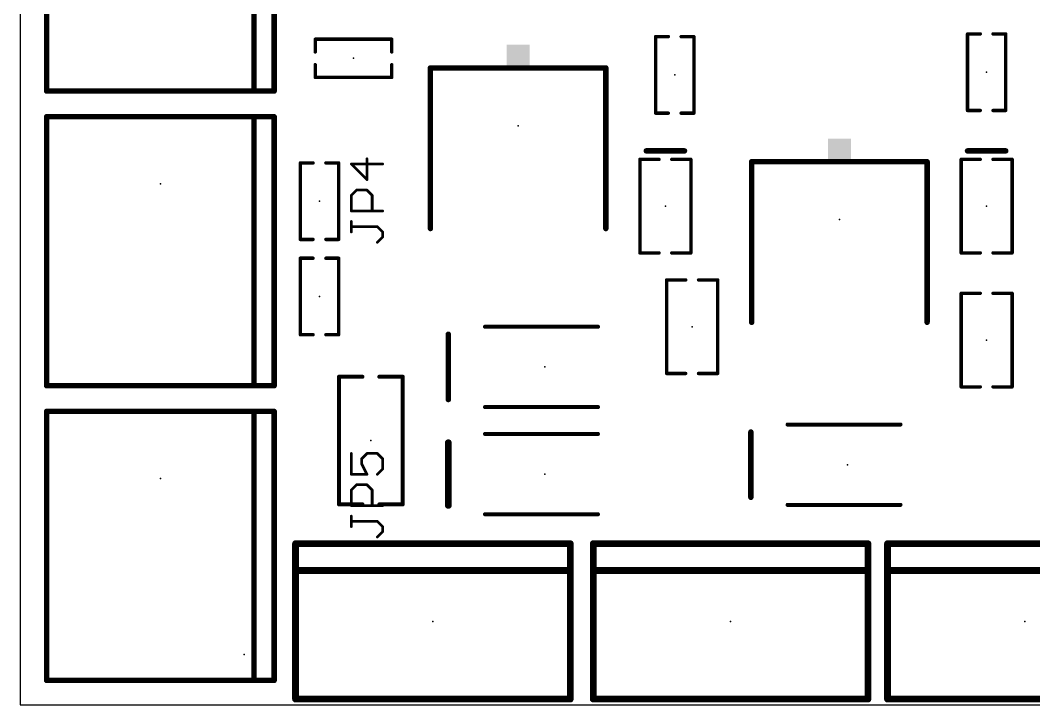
# Model space of a CAD drawing. Extents: x -49 to 146, y -19 to 112.
# Drawn here: x 0 to 37.85, y 0 to 25.55 of the extents above; entities that cross this region are included whole.
import ezdxf

# ---------------------------------------------------------------- set-up
doc = ezdxf.new("R2010")
doc.units = 0
for name, color, linetype in [('20', 7, 'CONTINUOUS'), ('21', 253, 'CONTINUOUS'), ('23', 7, 'CONTINUOUS')]:
    doc.layers.add(name, color=color, linetype=linetype)

# ---------------------------------------------------------------- blocks, each defined once
blk = doc.blocks.new('RECT')
blk.add_solid([(-0.5, -0.5), (0.5, -0.5), (-0.5, 0.5), (0.5, 0.5)])

msp = doc.modelspace()

# ---------------------------------------------------------------- linework, layer by layer
at = {"layer": '20'}
for p, q in [((0, 101.9), (0, 0)), ((0, 0), (146.05, 0))]:
    msp.add_line(p, q, dxfattribs=at)
at = {"layer": '21'}
for points, const_width in [([(0.984, 22.908), (0.984, 32.948)], 0.2032), ([(8.734, 32.948), (8.734, 22.908)], 0.2032), ([(9.484, 32.948), (9.484, 22.908)], 0.2032), ([(24.2069, 24.9398), (23.7306, 24.9398)], 0.127), ([(23.7306, 24.9398), (23.7306, 22.0822)], 0.127), ([(24.6831, 24.9398), (25.1594, 24.9398)], 0.127), ([(25.1594, 24.9398), (25.1594, 22.0822)], 0.127), ([(35.3806, 22.1822), (35.3806, 25.0398)], 0.127), ([(35.3806, 25.0398), (35.8569, 25.0398)], 0.127), ([(36.8094, 25.0398), (36.3331, 25.0398)], 0.127), ([(36.8094, 22.1822), (36.8094, 25.0398)], 0.127), ([(11.0172, 24.3681), (11.0172, 24.8444)], 0.127), ([(11.0172, 24.8444), (13.8748, 24.8444)], 0.127), ([(13.8748, 24.8444), (13.8748, 24.3681)], 0.127), ([(11.0172, 23.8919), (11.0172, 23.4156)], 0.127), ([(13.8748, 23.4156), (13.8748, 23.8919)], 0.127), ([(15.3184, 17.7756), (15.318, 23.77)], 0.2032), ([(15.318, 23.77), (21.872, 23.77)], 0.2032), ([(21.872, 23.77), (21.8716, 17.7756)], 0.2032), ([(11.0172, 23.4156), (13.8748, 23.4156)], 0.127), ([(8.734, 22.908), (0.984, 22.908)], 0.2032), ([(9.484, 22.908), (8.734, 22.908)], 0.2032), ([(0.984, 11.908), (0.984, 21.948)], 0.2032), ([(0.984, 21.948), (8.734, 21.948)], 0.2032), ([(8.734, 21.948), (9.484, 21.948)], 0.2032), ([(8.734, 21.948), (8.734, 11.908)], 0.2032), ([(9.484, 21.948), (9.484, 11.908)], 0.2032), ([(23.7306, 22.0822), (24.2069, 22.0822)], 0.127), ([(25.1594, 22.0822), (24.6831, 22.0822)], 0.127), ([(35.8569, 22.1822), (35.3806, 22.1822)], 0.127), ([(36.3331, 22.1822), (36.8094, 22.1822)], 0.127), ([(24.8094, 20.6748), (23.3806, 20.6748)], 0.2032), ([(36.8094, 20.6748), (35.3806, 20.6748)], 0.2032), ([(10.4616, 17.3672), (10.4616, 20.2248)], 0.127), ([(10.4616, 20.2248), (10.9379, 20.2248)], 0.127), ([(11.8904, 20.2248), (11.4141, 20.2248)], 0.127), ([(11.8904, 17.3672), (11.8904, 20.2248)], 0.127), ([(13.5332, 20.1841), (12.3638, 20.1841)], 0.1016), ([(12.3638, 20.1841), (12.9485, 19.5994)], 0.1016), ([(12.9485, 19.5994), (12.9485, 20.379)], 0.1016), ([(23.1425, 16.8647), (23.1425, 20.3573)], 0.127), ([(23.1425, 20.3573), (23.8569, 20.3573)], 0.127), ([(24.3331, 20.3573), (25.0476, 20.3573)], 0.127), ([(25.0476, 20.3573), (25.0475, 16.8648)], 0.127), ([(27.3184, 14.2756), (27.318, 20.27)], 0.2032), ([(27.318, 20.27), (33.872, 20.27)], 0.2032), ([(33.872, 20.27), (33.8716, 14.2756)], 0.2032), ([(35.1425, 16.8647), (35.1425, 20.3573)], 0.127), ([(35.1425, 20.3573), (35.8569, 20.3573)], 0.127), ([(36.3331, 20.3573), (37.0476, 20.3573)], 0.127), ([(37.0476, 20.3573), (37.0475, 16.8648)], 0.127), ([(12.3638, 19.0147), (12.5587, 19.2096)], 0.1016), ([(12.3638, 18.43), (12.3638, 19.0147)], 0.1016), ([(12.5587, 19.2096), (12.9485, 19.2096)], 0.1016), ([(12.9485, 19.2096), (13.1434, 19.0147)], 0.1016), ([(13.1434, 19.0147), (13.1434, 18.43)], 0.1016), ([(13.5332, 18.43), (12.3638, 18.43)], 0.1016), ([(12.3638, 17.6504), (12.3638, 18.0402)], 0.1016), ([(13.3383, 17.8453), (12.3638, 17.8453)], 0.1016), ([(13.5332, 17.6504), (13.3383, 17.8453)], 0.1016), ([(10.9379, 17.3672), (10.4616, 17.3672)], 0.127), ([(11.4141, 17.3672), (11.8904, 17.3672)], 0.127), ([(13.3383, 17.2606), (13.5332, 17.4555)], 0.1016), ([(13.5332, 17.4555), (13.5332, 17.6504)], 0.1016), ([(10.4616, 13.8112), (10.4616, 16.6688)], 0.127), ([(10.4616, 16.6688), (10.9379, 16.6688)], 0.127), ([(11.8904, 16.6688), (11.4141, 16.6688)], 0.127), ([(11.8904, 13.8112), (11.8904, 16.6688)], 0.127), ([(23.8569, 16.8647), (23.1425, 16.8647)], 0.127), ([(25.0475, 16.8648), (24.3331, 16.8648)], 0.127), ([(35.8569, 16.8647), (35.1425, 16.8647)], 0.127), ([(37.0475, 16.8648), (36.3331, 16.8648)], 0.127), ([(24.1425, 12.3647), (24.1425, 15.8573)], 0.127), ([(24.1425, 15.8573), (24.8569, 15.8573)], 0.127), ([(25.3331, 15.8573), (26.0476, 15.8573)], 0.127), ([(26.0476, 15.8573), (26.0475, 12.3648)], 0.127), ([(35.1425, 11.8647), (35.1425, 15.3573)], 0.127), ([(35.1425, 15.3573), (35.8569, 15.3573)], 0.127), ([(36.3331, 15.3573), (37.0476, 15.3573)], 0.127), ([(37.0476, 15.3573), (37.0475, 11.8648)], 0.127), ([(17.3598, 14.1082), (21.5762, 14.1082)], 0.1524), ([(10.9379, 13.8112), (10.4616, 13.8112)], 0.127), ([(11.4141, 13.8112), (11.8904, 13.8112)], 0.127), ([(15.9882, 13.8302), (15.9882, 11.3918)], 0.2032), ([(11.9044, 7.4797), (11.9044, 12.2423)], 0.1524), ([(11.9044, 12.2423), (12.7775, 12.2423)], 0.1524), ([(13.4125, 12.2423), (14.2856, 12.2423)], 0.1524), ([(14.2856, 12.2423), (14.2856, 7.4797)], 0.1524), ([(24.8569, 12.3647), (24.1425, 12.3647)], 0.127), ([(26.0475, 12.3648), (25.3331, 12.3648)], 0.127), ([(8.734, 11.908), (0.984, 11.908)], 0.2032), ([(9.484, 11.908), (8.734, 11.908)], 0.2032), ([(35.8569, 11.8647), (35.1425, 11.8647)], 0.127), ([(37.0475, 11.8648), (36.3331, 11.8648)], 0.127), ([(0.984, 0.908), (0.984, 10.948)], 0.2032), ([(0.984, 10.948), (8.734, 10.948)], 0.2032), ([(8.734, 10.948), (9.484, 10.948)], 0.2032), ([(8.734, 10.948), (8.734, 0.908)], 0.2032), ([(9.484, 10.948), (9.484, 0.908)], 0.2032), ([(21.5762, 11.1098), (17.3598, 11.1098)], 0.1524), ([(27.2882, 10.1802), (27.2882, 7.7418)], 0.2032), ([(28.6598, 10.4582), (32.8762, 10.4582)], 0.1524), ([(15.9882, 9.7794), (15.9882, 7.4426)], 0.254), ([(17.3598, 10.1082), (21.5762, 10.1082)], 0.1524), ([(12.3638, 9.379), (12.3638, 8.5994)], 0.1016), ([(12.7536, 9.1841), (12.9485, 9.379)], 0.1016), ([(12.7536, 8.9892), (12.7536, 9.1841)], 0.1016), ([(12.9485, 9.379), (13.3383, 9.379)], 0.1016), ([(13.3383, 9.379), (13.5332, 9.1841)], 0.1016), ([(13.5332, 9.1841), (13.5332, 8.7943)], 0.1016), ([(12.9485, 8.5994), (12.7536, 8.9892)], 0.1016), ([(13.5332, 8.7943), (13.3383, 8.5994)], 0.1016), ([(12.3638, 8.5994), (12.9485, 8.5994)], 0.1016), ([(12.3638, 8.0147), (12.5587, 8.2096)], 0.1016), ([(12.3638, 7.43), (12.3638, 8.0147)], 0.1016), ([(12.5587, 8.2096), (12.9485, 8.2096)], 0.1016), ([(12.9485, 8.2096), (13.1434, 8.0147)], 0.1016), ([(13.1434, 8.0147), (13.1434, 7.43)], 0.1016), ([(12.7776, 7.4797), (11.9044, 7.4797)], 0.1524), ([(13.5332, 7.43), (12.3638, 7.43)], 0.1016), ([(14.2856, 7.4797), (13.4125, 7.4797)], 0.1524), ([(32.8762, 7.4598), (28.6598, 7.4598)], 0.1524), ([(12.3638, 6.6504), (12.3638, 7.0402)], 0.1016), ([(13.3383, 6.8453), (12.3638, 6.8453)], 0.1016), ([(13.5332, 6.6504), (13.3383, 6.8453)], 0.1016), ([(21.5762, 7.1098), (17.3598, 7.1098)], 0.1524), ([(13.3383, 6.2606), (13.5332, 6.4555)], 0.1016), ([(13.5332, 6.4555), (13.5332, 6.6504)], 0.1016), ([(10.282, 6.011), (20.542, 6.011)], 0.254), ([(10.282, 5.011), (10.282, 6.011)], 0.254), ([(20.542, 6.011), (20.542, 5.011)], 0.254), ([(21.401, 6.011), (31.661, 6.011)], 0.254), ([(21.401, 5.011), (21.401, 6.011)], 0.254), ([(31.661, 6.011), (31.661, 5.011)], 0.254), ([(32.393, 6.011), (42.653, 6.011)], 0.254), ([(32.393, 5.011), (32.393, 6.011)], 0.254), ([(10.282, 0.211), (10.282, 5.011)], 0.254), ([(10.282, 5.011), (20.542, 5.011)], 0.254), ([(20.542, 5.011), (20.542, 0.211)], 0.254), ([(21.401, 0.211), (21.401, 5.011)], 0.254), ([(21.401, 5.011), (31.661, 5.011)], 0.254), ([(31.661, 5.011), (31.661, 0.211)], 0.254), ([(32.393, 0.211), (32.393, 5.011)], 0.254), ([(32.393, 5.011), (42.653, 5.011)], 0.254), ([(8.734, 0.908), (0.984, 0.908)], 0.2032), ([(9.484, 0.908), (8.734, 0.908)], 0.2032), ([(20.542, 0.211), (10.282, 0.211)], 0.254), ([(31.661, 0.211), (21.401, 0.211)], 0.254), ([(42.653, 0.211), (32.393, 0.211)], 0.254)]:
    msp.add_lwpolyline(points, dxfattribs=dict(at, const_width=const_width))
for points, const_width in [([(23.7306, 24.9716, 1), (23.7306, 24.9081)], 0.0635), ([(23.7624, 24.9398, 1), (23.6989, 24.9398)], 0.0635), ([(24.2069, 24.9081, 1), (24.2069, 24.9716)], 0.0635), ([(24.6831, 24.9716, 1), (24.6831, 24.9081)], 0.0635), ([(25.1912, 24.9398, 1), (25.1277, 24.9398)], 0.0635), ([(25.1594, 24.9081, 1), (25.1594, 24.9716)], 0.0635), ([(35.4124, 25.0398, 1), (35.3488, 25.0398)], 0.0635), ([(35.3806, 25.0715, 1), (35.3806, 25.0081)], 0.0635), ([(35.8569, 25.0081, 1), (35.8569, 25.0715)], 0.0635), ([(36.3331, 25.0715, 1), (36.3331, 25.0081)], 0.0635), ([(36.8412, 25.0398, 1), (36.7777, 25.0398)], 0.0635), ([(36.8094, 25.0081, 1), (36.8094, 25.0715)], 0.0635), ([(11.0172, 24.8761, 1), (11.0172, 24.8127)], 0.0635), ([(11.049, 24.8444, 1), (10.9855, 24.8444)], 0.0635), ([(13.9066, 24.8444, 1), (13.843, 24.8444)], 0.0635), ([(13.8748, 24.8127, 1), (13.8748, 24.8761)], 0.0635), ([(10.9855, 24.3681, 1), (11.049, 24.3681)], 0.0635), ([(13.843, 24.3681, 1), (13.9066, 24.3681)], 0.0635), ([(11.049, 23.8919, 1), (10.9855, 23.8919)], 0.0635), ([(13.9066, 23.8919, 1), (13.843, 23.8919)], 0.0635), ([(15.3688, 23.77, 1), (15.2672, 23.77)], 0.1016), ([(15.318, 23.8208, 1), (15.318, 23.7192)], 0.1016), ([(21.9228, 23.77, 1), (21.8212, 23.77)], 0.1016), ([(21.872, 23.7192, 1), (21.872, 23.8208)], 0.1016), ([(11.0172, 23.4474, 1), (11.0172, 23.3839)], 0.0635), ([(13.8748, 23.3839, 1), (13.8748, 23.4474)], 0.0635), ([(10.9855, 23.4156, 1), (11.049, 23.4156)], 0.0635), ([(13.843, 23.4156, 1), (13.9066, 23.4156)], 0.0635), ([(0.984, 22.9588, 1), (0.984, 22.8572)], 0.1016), ([(0.9332, 22.908, 1), (1.0348, 22.908)], 0.1016), ([(8.734, 22.9588, 1), (8.734, 22.8572)], 0.1016), ([(8.6832, 22.908, 1), (8.7848, 22.908)], 0.1016), ([(8.734, 22.8572, 1), (8.734, 22.9588)], 0.1016), ([(9.4332, 22.908, 1), (9.5348, 22.908)], 0.1016), ([(9.484, 22.8572, 1), (9.484, 22.9588)], 0.1016), ([(1.0348, 21.948, 1), (0.9332, 21.948)], 0.1016), ([(0.984, 21.9988, 1), (0.984, 21.8972)], 0.1016), ([(8.734, 21.9988, 1), (8.734, 21.8972)], 0.1016), ([(8.7848, 21.948, 1), (8.6832, 21.948)], 0.1016), ([(8.734, 21.8972, 1), (8.734, 21.9988)], 0.1016), ([(9.5348, 21.948, 1), (9.4332, 21.948)], 0.1016), ([(9.484, 21.8972, 1), (9.484, 21.9988)], 0.1016), ([(23.7306, 22.1139, 1), (23.7306, 22.0505)], 0.0635), ([(23.6989, 22.0822, 1), (23.7624, 22.0822)], 0.0635), ([(24.2069, 22.0505, 1), (24.2069, 22.1139)], 0.0635), ([(24.6831, 22.1139, 1), (24.6831, 22.0505)], 0.0635), ([(25.1277, 22.0822, 1), (25.1912, 22.0822)], 0.0635), ([(25.1594, 22.0505, 1), (25.1594, 22.1139)], 0.0635), ([(35.3488, 22.1822, 1), (35.4124, 22.1822)], 0.0635), ([(35.3806, 22.214, 1), (35.3806, 22.1505)], 0.0635), ([(35.8569, 22.1505, 1), (35.8569, 22.214)], 0.0635), ([(36.3331, 22.214, 1), (36.3331, 22.1505)], 0.0635), ([(36.7777, 22.1822, 1), (36.8412, 22.1822)], 0.0635), ([(36.8094, 22.1505, 1), (36.8094, 22.214)], 0.0635), ([(23.3806, 20.7256, 1), (23.3806, 20.624)], 0.1016), ([(24.8094, 20.624, 1), (24.8094, 20.7256)], 0.1016), ([(35.3806, 20.7256, 1), (35.3806, 20.624)], 0.1016), ([(36.8094, 20.624, 1), (36.8094, 20.7256)], 0.1016), ([(10.4934, 20.2248, 1), (10.4299, 20.2248)], 0.0635), ([(10.4616, 20.2566, 1), (10.4616, 20.1931)], 0.0635), ([(10.9379, 20.1931, 1), (10.9379, 20.2566)], 0.0635), ([(11.4141, 20.2566, 1), (11.4141, 20.1931)], 0.0635), ([(11.9222, 20.2248, 1), (11.8587, 20.2248)], 0.0635), ([(11.8904, 20.1931, 1), (11.8904, 20.2566)], 0.0635), ([(12.3818, 20.2021, 1), (12.3458, 20.1661)], 0.0508), ([(12.3638, 20.2095, 1), (12.3638, 20.1587)], 0.0508), ([(12.9739, 20.379, 1), (12.9231, 20.379)], 0.0508), ([(13.5332, 20.1587, 1), (13.5332, 20.2095)], 0.0508), ([(23.1425, 20.3891, 1), (23.1425, 20.3256)], 0.0635), ([(23.1743, 20.3573, 1), (23.1108, 20.3573)], 0.0635), ([(23.8569, 20.3256, 1), (23.8569, 20.3891)], 0.0635), ([(24.3331, 20.3891, 1), (24.3331, 20.3256)], 0.0635), ([(25.0793, 20.3573, 1), (25.0159, 20.3573)], 0.0635), ([(25.0476, 20.3256, 1), (25.0476, 20.3891)], 0.0635), ([(27.3688, 20.27, 1), (27.2672, 20.27)], 0.1016), ([(27.318, 20.3208, 1), (27.318, 20.2192)], 0.1016), ([(33.9228, 20.27, 1), (33.8212, 20.27)], 0.1016), ([(33.872, 20.2192, 1), (33.872, 20.3208)], 0.1016), ([(35.1743, 20.3573, 1), (35.1107, 20.3573)], 0.0635), ([(35.1425, 20.3891, 1), (35.1425, 20.3256)], 0.0635), ([(35.8569, 20.3256, 1), (35.8569, 20.3891)], 0.0635), ([(36.3331, 20.3891, 1), (36.3331, 20.3256)], 0.0635), ([(37.0793, 20.3573, 1), (37.0159, 20.3573)], 0.0635), ([(37.0476, 20.3256, 1), (37.0476, 20.3891)], 0.0635), ([(12.9231, 19.5994, 1), (12.9739, 19.5994)], 0.0508), ([(12.9305, 19.5814, 1), (12.9665, 19.6174)], 0.0508), ([(12.3458, 19.0327, 1), (12.3818, 18.9967)], 0.0508), ([(12.3892, 19.0147, 1), (12.3384, 19.0147)], 0.0508), ([(12.5587, 19.235, 1), (12.5587, 19.1842)], 0.0508), ([(12.5767, 19.1916, 1), (12.5407, 19.2276)], 0.0508), ([(12.9665, 19.2276, 1), (12.9305, 19.1916)], 0.0508), ([(12.9485, 19.1842, 1), (12.9485, 19.235)], 0.0508), ([(13.1688, 19.0147, 1), (13.118, 19.0147)], 0.0508), ([(13.1254, 18.9967, 1), (13.1614, 19.0327)], 0.0508), ([(12.3638, 18.4554, 1), (12.3638, 18.4046)], 0.0508), ([(12.3384, 18.43, 1), (12.3892, 18.43)], 0.0508), ([(13.118, 18.43, 1), (13.1688, 18.43)], 0.0508), ([(13.5332, 18.4046, 1), (13.5332, 18.4554)], 0.0508), ([(12.3892, 18.0402, 1), (12.3384, 18.0402)], 0.0508), ([(12.3638, 17.8707, 1), (12.3638, 17.8199)], 0.0508), ([(13.3563, 17.8633, 1), (13.3203, 17.8273)], 0.0508), ([(13.3383, 17.8199, 1), (13.3383, 17.8707)], 0.0508), ([(15.2676, 17.7756, 1), (15.3692, 17.7756)], 0.1016), ([(21.8208, 17.7756, 1), (21.9224, 17.7756)], 0.1016), ([(10.4616, 17.3989, 1), (10.4616, 17.3355)], 0.0635), ([(10.9379, 17.3355, 1), (10.9379, 17.3989)], 0.0635), ([(11.4141, 17.3989, 1), (11.4141, 17.3355)], 0.0635), ([(11.8904, 17.3355, 1), (11.8904, 17.3989)], 0.0635), ([(12.3384, 17.6504, 1), (12.3892, 17.6504)], 0.0508), ([(13.5586, 17.6504, 1), (13.5078, 17.6504)], 0.0508), ([(13.5078, 17.4555, 1), (13.5586, 17.4555)], 0.0508), ([(13.5152, 17.6324, 1), (13.5512, 17.6684)], 0.0508), ([(13.5512, 17.4375, 1), (13.5152, 17.4735)], 0.0508), ([(10.4299, 17.3672, 1), (10.4934, 17.3672)], 0.0635), ([(11.8587, 17.3672, 1), (11.9222, 17.3672)], 0.0635), ([(13.3203, 17.2786, 1), (13.3563, 17.2426)], 0.0508), ([(10.4934, 16.6688, 1), (10.4299, 16.6688)], 0.0635), ([(10.4616, 16.7005, 1), (10.4616, 16.6371)], 0.0635), ([(10.9379, 16.6371, 1), (10.9379, 16.7005)], 0.0635), ([(11.4141, 16.7005, 1), (11.4141, 16.6371)], 0.0635), ([(11.9222, 16.6688, 1), (11.8587, 16.6688)], 0.0635), ([(11.8904, 16.6371, 1), (11.8904, 16.7005)], 0.0635), ([(23.1425, 16.8964, 1), (23.1425, 16.833)], 0.0635), ([(23.1108, 16.8647, 1), (23.1743, 16.8647)], 0.0635), ([(23.8569, 16.833, 1), (23.8569, 16.8964)], 0.0635), ([(24.3331, 16.8966, 1), (24.3331, 16.8331)], 0.0635), ([(25.0158, 16.8648, 1), (25.0792, 16.8648)], 0.0635), ([(25.0475, 16.8331, 1), (25.0475, 16.8966)], 0.0635), ([(35.1107, 16.8647, 1), (35.1743, 16.8647)], 0.0635), ([(35.1425, 16.8964, 1), (35.1425, 16.833)], 0.0635), ([(35.8569, 16.833, 1), (35.8569, 16.8964)], 0.0635), ([(36.3331, 16.8966, 1), (36.3331, 16.8331)], 0.0635), ([(37.0158, 16.8648, 1), (37.0792, 16.8648)], 0.0635), ([(37.0475, 16.8331, 1), (37.0475, 16.8966)], 0.0635), ([(24.1425, 15.8891, 1), (24.1425, 15.8255)], 0.0635), ([(24.1743, 15.8573, 1), (24.1108, 15.8573)], 0.0635), ([(24.8569, 15.8255, 1), (24.8569, 15.8891)], 0.0635), ([(25.3331, 15.8891, 1), (25.3331, 15.8255)], 0.0635), ([(26.0793, 15.8573, 1), (26.0159, 15.8573)], 0.0635), ([(26.0476, 15.8255, 1), (26.0476, 15.8891)], 0.0635), ([(35.1743, 15.3573, 1), (35.1107, 15.3573)], 0.0635), ([(35.1425, 15.3891, 1), (35.1425, 15.3255)], 0.0635), ([(35.8569, 15.3255, 1), (35.8569, 15.3891)], 0.0635), ([(36.3331, 15.3891, 1), (36.3331, 15.3255)], 0.0635), ([(37.0793, 15.3573, 1), (37.0159, 15.3573)], 0.0635), ([(37.0476, 15.3255, 1), (37.0476, 15.3891)], 0.0635), ([(17.3598, 14.1463, 1), (17.3598, 14.0701)], 0.0762), ([(21.5762, 14.0701, 1), (21.5762, 14.1463)], 0.0762), ([(27.2676, 14.2756, 1), (27.3692, 14.2756)], 0.1016), ([(33.8208, 14.2756, 1), (33.9224, 14.2756)], 0.1016), ([(10.4616, 13.843, 1), (10.4616, 13.7795)], 0.0635), ([(10.4299, 13.8112, 1), (10.4934, 13.8112)], 0.0635), ([(10.9379, 13.7795, 1), (10.9379, 13.843)], 0.0635), ([(11.4141, 13.843, 1), (11.4141, 13.7795)], 0.0635), ([(11.8587, 13.8112, 1), (11.9222, 13.8112)], 0.0635), ([(11.8904, 13.7795, 1), (11.8904, 13.843)], 0.0635), ([(16.039, 13.8302, 1), (15.9374, 13.8302)], 0.1016), ([(11.9425, 12.2423, 1), (11.8663, 12.2423)], 0.0762), ([(11.9044, 12.2804, 1), (11.9044, 12.2042)], 0.0762), ([(12.7775, 12.2042, 1), (12.7775, 12.2804)], 0.0762), ([(13.4125, 12.2804, 1), (13.4125, 12.2042)], 0.0762), ([(14.3237, 12.2423, 1), (14.2475, 12.2423)], 0.0762), ([(14.2856, 12.2042, 1), (14.2856, 12.2804)], 0.0762), ([(24.1425, 12.3965, 1), (24.1425, 12.333)], 0.0635), ([(24.1108, 12.3647, 1), (24.1743, 12.3647)], 0.0635), ([(24.8569, 12.333, 1), (24.8569, 12.3965)], 0.0635), ([(25.3331, 12.3966, 1), (25.3331, 12.3331)], 0.0635), ([(26.0158, 12.3648, 1), (26.0792, 12.3648)], 0.0635), ([(26.0475, 12.3331, 1), (26.0475, 12.3966)], 0.0635), ([(0.984, 11.9588, 1), (0.984, 11.8572)], 0.1016), ([(0.9332, 11.908, 1), (1.0348, 11.908)], 0.1016), ([(8.734, 11.9588, 1), (8.734, 11.8572)], 0.1016), ([(8.6832, 11.908, 1), (8.7848, 11.908)], 0.1016), ([(8.734, 11.8572, 1), (8.734, 11.9588)], 0.1016), ([(9.4332, 11.908, 1), (9.5348, 11.908)], 0.1016), ([(9.484, 11.8572, 1), (9.484, 11.9588)], 0.1016), ([(35.1107, 11.8647, 1), (35.1743, 11.8647)], 0.0635), ([(35.1425, 11.8965, 1), (35.1425, 11.833)], 0.0635), ([(35.8569, 11.833, 1), (35.8569, 11.8965)], 0.0635), ([(36.3331, 11.8966, 1), (36.3331, 11.8331)], 0.0635), ([(37.0158, 11.8648, 1), (37.0792, 11.8648)], 0.0635), ([(37.0475, 11.8331, 1), (37.0475, 11.8966)], 0.0635), ([(15.9374, 11.3918, 1), (16.039, 11.3918)], 0.1016), ([(1.0348, 10.948, 1), (0.9332, 10.948)], 0.1016), ([(0.984, 10.9988, 1), (0.984, 10.8972)], 0.1016), ([(8.734, 10.9988, 1), (8.734, 10.8972)], 0.1016), ([(8.7848, 10.948, 1), (8.6832, 10.948)], 0.1016), ([(8.734, 10.8972, 1), (8.734, 10.9988)], 0.1016), ([(9.5348, 10.948, 1), (9.4332, 10.948)], 0.1016), ([(9.484, 10.8972, 1), (9.484, 10.9988)], 0.1016), ([(17.3598, 11.1479, 1), (17.3598, 11.0717)], 0.0762), ([(21.5762, 11.0717, 1), (21.5762, 11.1479)], 0.0762), ([(27.339, 10.1802, 1), (27.2374, 10.1802)], 0.1016), ([(28.6598, 10.4963, 1), (28.6598, 10.4201)], 0.0762), ([(32.8762, 10.4201, 1), (32.8762, 10.4963)], 0.0762), ([(16.0517, 9.7794, 1), (15.9247, 9.7794)], 0.127), ([(17.3598, 10.1463, 1), (17.3598, 10.0701)], 0.0762), ([(21.5762, 10.0701, 1), (21.5762, 10.1463)], 0.0762), ([(12.3892, 9.379, 1), (12.3384, 9.379)], 0.0508), ([(12.7356, 9.2021, 1), (12.7716, 9.1661)], 0.0508), ([(12.779, 9.1841, 1), (12.7282, 9.1841)], 0.0508), ([(12.9485, 9.4044, 1), (12.9485, 9.3536)], 0.0508), ([(12.9665, 9.361, 1), (12.9305, 9.397)], 0.0508), ([(13.3563, 9.397, 1), (13.3203, 9.361)], 0.0508), ([(13.3383, 9.3536, 1), (13.3383, 9.4044)], 0.0508), ([(13.5586, 9.1841, 1), (13.5078, 9.1841)], 0.0508), ([(13.5152, 9.1661, 1), (13.5512, 9.2021)], 0.0508), ([(12.7763, 9.0006, 1), (12.7309, 8.9778)], 0.0508), ([(12.7282, 8.9892, 1), (12.779, 8.9892)], 0.0508), ([(13.5078, 8.7943, 1), (13.5586, 8.7943)], 0.0508), ([(13.5512, 8.7763, 1), (13.5152, 8.8123)], 0.0508), ([(12.3638, 8.6248, 1), (12.3638, 8.574)], 0.0508), ([(12.3384, 8.5994, 1), (12.3892, 8.5994)], 0.0508), ([(12.9258, 8.588, 1), (12.9712, 8.6108)], 0.0508), ([(12.9485, 8.574, 1), (12.9485, 8.6248)], 0.0508), ([(13.3203, 8.6174, 1), (13.3563, 8.5814)], 0.0508), ([(12.3458, 8.0327, 1), (12.3818, 7.9967)], 0.0508), ([(12.3892, 8.0147, 1), (12.3384, 8.0147)], 0.0508), ([(12.5587, 8.235, 1), (12.5587, 8.1842)], 0.0508), ([(12.5767, 8.1916, 1), (12.5407, 8.2276)], 0.0508), ([(12.9665, 8.2276, 1), (12.9305, 8.1916)], 0.0508), ([(12.9485, 8.1842, 1), (12.9485, 8.235)], 0.0508), ([(13.1688, 8.0147, 1), (13.118, 8.0147)], 0.0508), ([(13.1254, 7.9967, 1), (13.1614, 8.0327)], 0.0508), ([(27.2374, 7.7418, 1), (27.339, 7.7418)], 0.1016), ([(11.9044, 7.5178, 1), (11.9044, 7.4416)], 0.0762), ([(11.8663, 7.4797, 1), (11.9425, 7.4797)], 0.0762), ([(12.3638, 7.4554, 1), (12.3638, 7.4046)], 0.0508), ([(12.3384, 7.43, 1), (12.3892, 7.43)], 0.0508), ([(12.7776, 7.4416, 1), (12.7776, 7.5178)], 0.0762), ([(13.118, 7.43, 1), (13.1688, 7.43)], 0.0508), ([(13.4125, 7.5178, 1), (13.4125, 7.4416)], 0.0762), ([(13.5332, 7.4046, 1), (13.5332, 7.4554)], 0.0508), ([(14.2475, 7.4797, 1), (14.3237, 7.4797)], 0.0762), ([(14.2856, 7.4416, 1), (14.2856, 7.5178)], 0.0762), ([(15.9247, 7.4426, 1), (16.0517, 7.4426)], 0.127), ([(28.6598, 7.4979, 1), (28.6598, 7.4217)], 0.0762), ([(32.8762, 7.4217, 1), (32.8762, 7.4979)], 0.0762), ([(12.3892, 7.0402, 1), (12.3384, 7.0402)], 0.0508), ([(12.3638, 6.8707, 1), (12.3638, 6.8199)], 0.0508), ([(13.3563, 6.8633, 1), (13.3203, 6.8273)], 0.0508), ([(13.3383, 6.8199, 1), (13.3383, 6.8707)], 0.0508), ([(17.3598, 7.1479, 1), (17.3598, 7.0717)], 0.0762), ([(21.5762, 7.0717, 1), (21.5762, 7.1479)], 0.0762), ([(12.3384, 6.6504, 1), (12.3892, 6.6504)], 0.0508), ([(13.5586, 6.6504, 1), (13.5078, 6.6504)], 0.0508), ([(13.5078, 6.4555, 1), (13.5586, 6.4555)], 0.0508), ([(13.5152, 6.6324, 1), (13.5512, 6.6684)], 0.0508), ([(13.5512, 6.4375, 1), (13.5152, 6.4735)], 0.0508), ([(10.282, 6.0745, 1), (10.282, 5.9475)], 0.127), ([(10.3455, 6.011, 1), (10.2185, 6.011)], 0.127), ([(13.3203, 6.2786, 1), (13.3563, 6.2426)], 0.0508), ([(20.6055, 6.011, 1), (20.4785, 6.011)], 0.127), ([(20.542, 5.9475, 1), (20.542, 6.0745)], 0.127), ([(21.401, 6.0745, 1), (21.401, 5.9475)], 0.127), ([(21.4645, 6.011, 1), (21.3375, 6.011)], 0.127), ([(31.7245, 6.011, 1), (31.5975, 6.011)], 0.127), ([(31.661, 5.9475, 1), (31.661, 6.0745)], 0.127), ([(32.393, 6.0745, 1), (32.393, 5.9475)], 0.127), ([(32.4565, 6.011, 1), (32.3295, 6.011)], 0.127), ([(10.3455, 5.011, 1), (10.2185, 5.011)], 0.127), ([(10.282, 5.0745, 1), (10.282, 4.9475)], 0.127), ([(10.2185, 5.011, 1), (10.3455, 5.011)], 0.127), ([(20.6055, 5.011, 1), (20.4785, 5.011)], 0.127), ([(20.4785, 5.011, 1), (20.6055, 5.011)], 0.127), ([(20.542, 4.9475, 1), (20.542, 5.0745)], 0.127), ([(21.4645, 5.011, 1), (21.3375, 5.011)], 0.127), ([(21.401, 5.0745, 1), (21.401, 4.9475)], 0.127), ([(21.3375, 5.011, 1), (21.4645, 5.011)], 0.127), ([(31.7245, 5.011, 1), (31.5975, 5.011)], 0.127), ([(31.5975, 5.011, 1), (31.7245, 5.011)], 0.127), ([(31.661, 4.9475, 1), (31.661, 5.0745)], 0.127), ([(32.4565, 5.011, 1), (32.3295, 5.011)], 0.127), ([(32.393, 5.0745, 1), (32.393, 4.9475)], 0.127), ([(32.3295, 5.011, 1), (32.4565, 5.011)], 0.127), ([(0.984, 0.9588, 1), (0.984, 0.8572)], 0.1016), ([(0.9332, 0.908, 1), (1.0348, 0.908)], 0.1016), ([(8.734, 0.9588, 1), (8.734, 0.8572)], 0.1016), ([(8.6832, 0.908, 1), (8.7848, 0.908)], 0.1016), ([(8.734, 0.8572, 1), (8.734, 0.9588)], 0.1016), ([(9.4332, 0.908, 1), (9.5348, 0.908)], 0.1016), ([(9.484, 0.8572, 1), (9.484, 0.9588)], 0.1016), ([(10.282, 0.2745, 1), (10.282, 0.1475)], 0.127), ([(10.2185, 0.211, 1), (10.3455, 0.211)], 0.127), ([(20.4785, 0.211, 1), (20.6055, 0.211)], 0.127), ([(20.542, 0.1475, 1), (20.542, 0.2745)], 0.127), ([(21.401, 0.2745, 1), (21.401, 0.1475)], 0.127), ([(21.3375, 0.211, 1), (21.4645, 0.211)], 0.127), ([(31.5975, 0.211, 1), (31.7245, 0.211)], 0.127), ([(31.661, 0.1475, 1), (31.661, 0.2745)], 0.127), ([(32.393, 0.2745, 1), (32.393, 0.1475)], 0.127), ([(32.3295, 0.211, 1), (32.4565, 0.211)], 0.127)]:
    msp.add_lwpolyline(points, format="xyb", dxfattribs=dict(at, const_width=const_width))
at = {"layer": '23'}
for p in [(12.446, 24.13), (24.445, 23.511), (36.095, 23.611), (18.595, 21.611), (5.234, 19.448), (11.176, 18.796), (24.095, 18.611), (36.095, 18.611), (30.595, 18.111), (11.176, 15.24), (25.095, 14.111), (36.095, 13.611), (19.595, 12.611), (13.095, 9.861), (30.895, 8.961), (5.234, 8.448), (19.595, 8.611), (15.412, 3.111), (26.531, 3.111), (37.523, 3.111), (8.358, 1.874)]:
    msp.add_point(p, dxfattribs=at)

# ---------------------------------------------------------------- block references
at = {"layer": '21', "xscale": 0.8636, "yscale": 0.762, "rotation": 180}
for p in [(18.595, 24.2526), (30.595, 20.7526)]:
    msp.add_blockref('RECT', p, dxfattribs=at)

doc.saveas('drawing.dxf')
